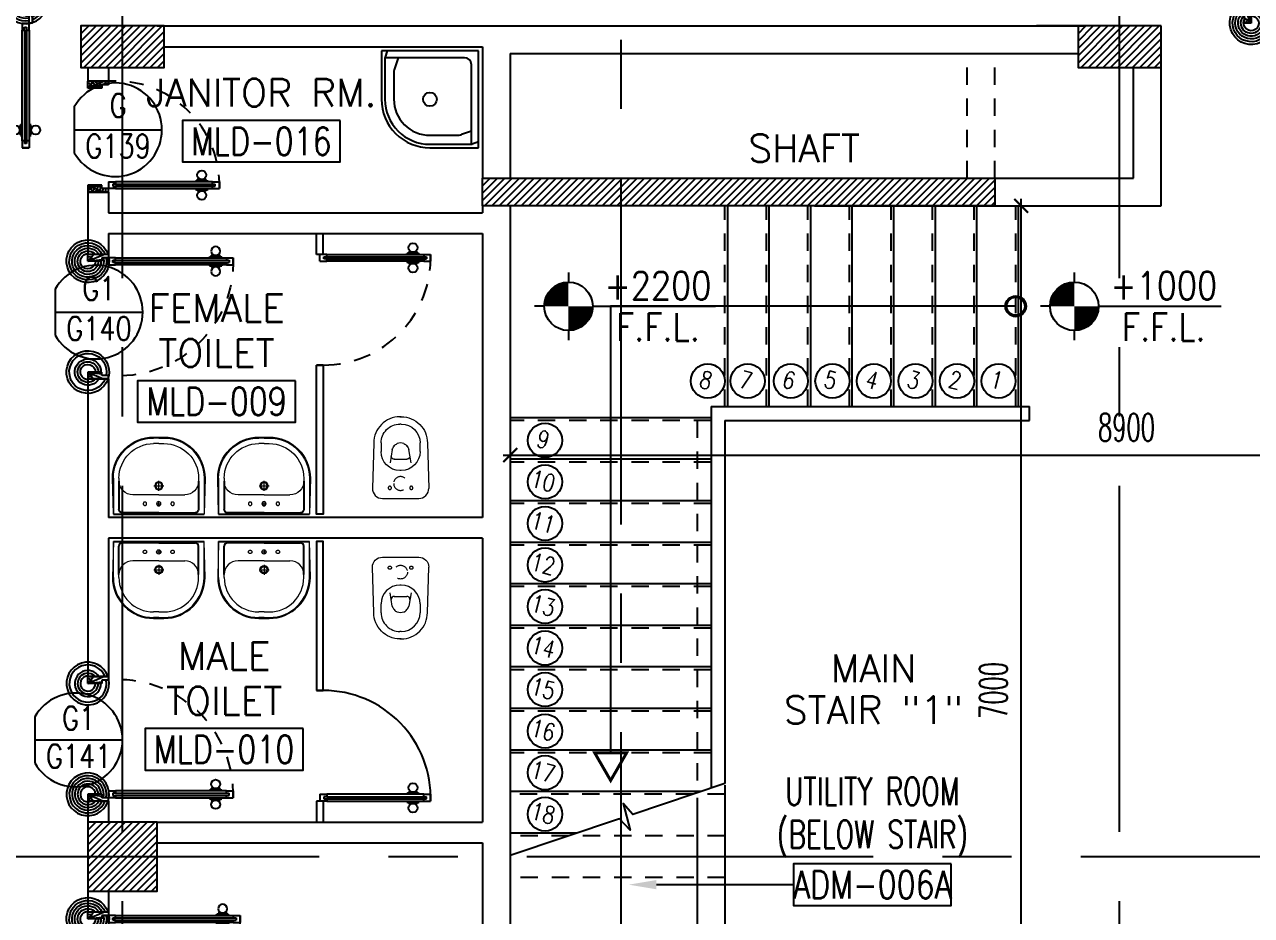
# Model space of a CAD drawing. Extents: x 417866.9 to 417960.2, y 43448 to 43538.2.
# Drawn here: x 417879.99 to 417888.85, y 43488.05 to 43494.48 of the extents above; entities that cross this region are included whole.
import ezdxf
from ezdxf.enums import TextEntityAlignment as Align

# ---------------------------------------------------------------- set-up
doc = ezdxf.new("R2010")
doc.units = 0
doc.header["$MEASUREMENT"] = 0
doc.header["$PDMODE"] = 3
doc.header["$PDSIZE"] = 0.1
for name, pattern in [('CENTERX2', [4, 2.5, -0.5, 0.5, -0.5]), ('DASHED', [0.75, 0.5, -0.25]), ('HIDDEN', [0.375, 0.25, -0.125]), ('HIDDEN2', [0.1875, 0.125, -0.0625])]:
    doc.linetypes.add(name, pattern=pattern)
doc.layers.get('0').update_dxf_attribs({"linetype": 'CONTINUOUS'})
doc.layers.get('DEFPOINTS').update_dxf_attribs({"linetype": 'CONTINUOUS'})
for name, color, linetype in [('A-JEERI', 3, 'CONTINUOUS'), ('AXES', 11, 'CENTERX2'), ('COL', 2, 'CONTINUOUS'), ('DIM', 4, 'CONTINUOUS'), ('DOOR', 4, 'CONTINUOUS'), ('DOOR-CR', 2, 'CONTINUOUS'), ('DOOR-NO', 3, 'CONTINUOUS'), ('FIX', 3, 'CONTINUOUS'), ('HAT', 8, 'CONTINUOUS'), ('HIDDEN', 9, 'HIDDEN2'), ('LEV-PL', 4, 'CONTINUOUS'), ('PART', 9, 'CONTINUOUS'), ('RM-BOX', 11, 'CONTINUOUS'), ('RM-IND', 5, 'CONTINUOUS'), ('RM-NAME', 11, 'CONTINUOUS'), ('RM-NO', 11, 'CONTINUOUS'), ('STR', 5, 'CONTINUOUS'), ('WALL', 2, 'CONTINUOUS')]:
    doc.layers.add(name, color=color, linetype=linetype)
doc.styles.add('A-TXT200A', font='simplex.shx', dxfattribs={"width": 0.7, "height": 200})
doc.styles.add('ROMANS', font='ROMANS.shx', dxfattribs={"width": 0.6})
doc.styles.add('S', font='ROMANS.SHX')
doc.dimstyles.new('STANDARD in', dxfattribs={"dimtxt": 0.2, "dimasz": 0.1, "dimexe": 0.07, "dimexo": 0.05, "dimgap": 0.1, "dimtad": 1, "dimdec": 0, "dimlfac": 1000, "dimzin": 0, "dimdsep": 46, "dimtxsty": 'ROMANS', "dimblk": 'ARCHTICK', "dimcen": 0.05, "dimdle": 0.05, "dimclrd": 4, "dimclre": 4, "dimclrt": 2, "dimadec": 0, "dimazin": 0, "dimtfac": 1, "dimtdec": 0, "dimtmove": 2, "dimatfit": 3, "dimldrblk": 'ARCHTICK', "dimfxl": 0, "dimtolj": 1, "dimtzin": 0, "dimarcsym": 0})

# ---------------------------------------------------------------- blocks, each defined once
blk = doc.blocks.new('A$C272A55A0')
at = {"layer": 'DOOR', "color": 0, "linetype": 'ByBlock'}
for p, q in [((0, 900.4), (0, 1050.4)), ((50, 1050.4), (0, 1050.4)), ((50, 950.4), (50, 1050.4)), ((1750, 950.4), (1750, 1050.4)), ((1750, 1050.4), (1800, 1050.4)), ((1800, 1050.4), (1800, 900.4)), ((0, 900.4), (25, 900.4)), ((25, 950.4), (50, 950.4)), ((25, 900.4), (25, 950.4)), ((75, 900.4), (25, 900.4)), ((25, 850.4), (25, 900.4)), ((75, 900.4), (75, 850.4)), ((1725, 900.4), (1775, 900.4)), ((1725, 900.4), (1725, 850.4)), ((1775, 950.4), (1750, 950.4)), ((1775, 900.4), (1775, 950.4)), ((1800, 900.4), (1775, 900.4)), ((1775, 850.4), (1775, 900.4)), ((42, 850.4), (25, 850.4)), ((58, 870.4), (42, 870.4)), ((42, 870.4), (42, 850.4)), ((58, 850.4), (58, 870.4)), ((75, 850.4), (58, 850.4)), ((1725, 850.4), (1742, 850.4)), ((1742, 870.4), (1758, 870.4)), ((1742, 850.4), (1742, 870.4)), ((1758, 870.4), (1758, 850.4)), ((1758, 850.4), (1775, 850.4)), ((1717.8, 160.1), (1708.8, 160.1)), ((1708.8, 95.3), (1708.8, 160.1)), ((1717.8, 95.3), (1708.8, 95.3)), ((1725, 172.7), (1717.8, 172.7)), ((1717.8, 172.7), (1717.8, 82.7)), ((1717.8, 95.3), (1717.8, 160.1)), ((1775, 172.7), (1782.2, 172.7)), ((1782.2, 172.7), (1782.2, 82.7)), ((1782.2, 160.1), (1791.2, 160.1)), ((1782.2, 95.3), (1782.2, 160.1)), ((1782.2, 95.3), (1791.2, 95.3)), ((1791.2, 95.3), (1791.2, 160.1)), ((25, 50.4), (42, 50.4)), ((25, 50.4), (25, 0.4)), ((25, 0.4), (75, 0.4)), ((75, 0.4), (25, 0.4)), ((42, 50.4), (42, 30.4)), ((42, 30.4), (58, 30.4)), ((58, 50.4), (75, 50.4)), ((58, 50.4), (58, 30.4)), ((75, 50.4), (75, 0.4)), ((1725, 82.7), (1717.8, 82.7)), ((1742, 50.4), (1725, 50.4)), ((1725, 50.4), (1725, 0.4)), ((1775, 0.4), (1725, 0.4)), ((1725, 0.4), (1775, 0.4)), ((1742, 50.4), (1742, 30.4)), ((1758, 30.4), (1742, 30.4)), ((1775, 50.4), (1758, 50.4)), ((1758, 50.4), (1758, 30.4)), ((1775, 82.7), (1782.2, 82.7)), ((1775, 50.4), (1775, 0.4))]:
    blk.add_line(p, q, dxfattribs=at)
at = {"layer": 'DOOR', "color": 9, "linetype": 'ByBlock'}
for p, q in [((50, 1050.4), (0, 1010.2)), ((50, 1050.4), (0, 936.6)), ((50, 1050.4), (36.6, 950.4)), ((1750, 1050.4), (1800, 1010.2)), ((1750, 1050.4), (1800, 936.6)), ((1750, 1050.4), (1763.4, 950.4))]:
    blk.add_line(p, q, dxfattribs=at)
at = {"layer": 'DOOR', "linetype": 'ByBlock'}
for p, q in [((25, 850.4), (25, 50.4)), ((42, 850.4), (42, 50.4)), ((58, 850.4), (58, 50.4)), ((75, 50.4), (75, 850.4)), ((1725, 50.4), (1725, 850.4)), ((1742, 850.4), (1742, 50.4)), ((1758, 850.4), (1758, 50.4)), ((1775, 850.4), (1775, 50.4))]:
    blk.add_line(p, q, dxfattribs=at)
at = {"layer": 'DOOR', "color": 0, "linetype": 'ByBlock'}
for centre in [(1676.5, 127.7), (1823.5, 127.7)]:
    blk.add_circle(centre, 32.4, dxfattribs=at)
at = {"layer": 'DOOR', "color": 9, "linetype": 'ByBlock'}
for centre, radius, start, end in [((50, 1050.4), 54.4, 203.20738, 270), ((50, 1050.4), 74.4, 227.77643, 270), ((50, 1050.4), 34.4, 180, 270), ((50, 1050.4), 14.4, 180, 270), ((1750, 1050.4), 14.4, 270, 0), ((1750, 1050.4), 34.4, 270, 0), ((1750, 1050.4), 54.4, 270, 336.79262), ((1750, 1050.4), 74.4, 270, 312.22357), ((50, 1050.4), 94.4, 238.01819, 270), ((50, 1050.4), 114.4, 244.08384, 257.37743), ((50, 1050.4), 134.4, 248.15985, 259.28002), ((50, 1050.4), 154.4, 251.10529, 256.28577), ((1750, 1050.4), 94.4, 270, 301.98181), ((1750, 1050.4), 114.4, 282.62257, 295.91616), ((1750, 1050.4), 134.4, 280.71998, 291.84015), ((1750, 1050.4), 154.4, 283.71423, 288.89471)]:
    blk.add_arc(centre, radius, start, end, dxfattribs=at)
at = {"layer": 'DOOR', "linetype": 'HIDDEN', "ltscale": 0.5}
for centre, start, end in [((50, 851.4), 268.31738, 3.29648), ((1750, 851.4), 176.70352, 271.68262)]:
    blk.add_arc(centre, 851.4, start, end, dxfattribs=at)
at = {"layer": 'WALL', "linetype": 'ByBlock'}
blk.add_line((1800, 900.4), (1800, 1050.4), dxfattribs=at)
blk = doc.blocks.new('LEV1')
at = {"layer": 'LEV-PL'}
for p, q in [((0, 245), (0, 175)), ((-175, 0), (-245, 0)), ((175, 0), (1061.3, 0)), ((0, -175), (0, -245))]:
    blk.add_line(p, q, dxfattribs=at)
at = {"layer": 'LEV-PL', "const_width": 175}
for points in [[(-87.5, 0, -0.414214), (0, 87.5, -1)], [(87.5, 0, -0.414214), (0, -87.5, -1)]]:
    blk.add_lwpolyline(points, format="xyb", dxfattribs=at)
at = {"layer": 'LEV-PL'}
blk.add_circle((0, 0), 175, dxfattribs=at)
at = {"layer": 'LEV-PL', "color": 4, "style": 'S', "width": 0.85}
for tag, p in [('+0000', (646.1, 50)), ('F.F.L.', (646.1, -250))]:
    blk.add_attdef(tag, text='', height=200, dxfattribs=at).set_placement(p, align=Align.CENTER)
blk = doc.blocks.new('*X119')
at = {"color": 0}
for p, q in [((76229.2, 37250), (76390.3, 37411)), ((76229.2, 37303), (76337.2, 37411)), ((76229.2, 37356), (76284.2, 37411)), ((76229.2, 37409.1), (76231.2, 37411)), ((76243.3, 37211), (76443.3, 37411)), ((76296.3, 37211), (76496.3, 37411)), ((76349.4, 37211), (76549.4, 37411)), ((76402.4, 37211), (76602.4, 37411)), ((76455.4, 37211), (76655.4, 37411)), ((76508.5, 37211), (76708.5, 37411)), ((76561.5, 37211), (76761.5, 37411)), ((76614.5, 37211), (76814.5, 37411)), ((76667.6, 37211), (76867.6, 37411)), ((76720.6, 37211), (76920.6, 37411)), ((76773.6, 37211), (76973.6, 37411)), ((76826.7, 37211), (77026.7, 37411)), ((76879.7, 37211), (77079.7, 37411)), ((76932.7, 37211), (77132.7, 37411)), ((76985.8, 37211), (77185.8, 37411)), ((77038.8, 37211), (77238.8, 37411)), ((77091.8, 37211), (77291.8, 37411)), ((77144.9, 37211), (77344.9, 37411)), ((77197.9, 37211), (77397.9, 37411)), ((77250.9, 37211), (77450.9, 37411)), ((77304, 37211), (77504, 37411)), ((77357, 37211), (77557, 37411)), ((77410, 37211), (77610, 37411)), ((77463.1, 37211), (77663.1, 37411)), ((77516.1, 37211), (77716.1, 37411)), ((77569.1, 37211), (77769.1, 37411)), ((77622.2, 37211), (77822.2, 37411)), ((77675.2, 37211), (77875.2, 37411)), ((77728.2, 37211), (77928.2, 37411)), ((77781.3, 37211), (77981.3, 37411)), ((77834.3, 37211), (78034.3, 37411)), ((77887.3, 37211), (78087.3, 37411)), ((77940.4, 37211), (78140.4, 37411)), ((77993.4, 37211), (78193.4, 37411)), ((78046.4, 37211), (78246.4, 37411)), ((78099.4, 37211), (78299.4, 37411)), ((78152.5, 37211), (78352.5, 37411)), ((78205.5, 37211), (78405.5, 37411)), ((78258.5, 37211), (78458.5, 37411)), ((78311.6, 37211), (78511.6, 37411)), ((78364.6, 37211), (78564.6, 37411)), ((78417.6, 37211), (78617.6, 37411)), ((78470.7, 37211), (78670.7, 37411)), ((78523.7, 37211), (78723.7, 37411)), ((78576.7, 37211), (78776.7, 37411)), ((78629.8, 37211), (78829.8, 37411)), ((78682.8, 37211), (78882.8, 37411)), ((78735.8, 37211), (78935.8, 37411)), ((78788.9, 37211), (78988.9, 37411)), ((78841.9, 37211), (79041.9, 37411)), ((78894.9, 37211), (79094.9, 37411)), ((78948, 37211), (79148, 37411)), ((79001, 37211), (79201, 37411)), ((79054, 37211), (79254, 37411)), ((79107.1, 37211), (79307.1, 37411)), ((79160.1, 37211), (79360.1, 37411)), ((79213.1, 37211), (79413.1, 37411)), ((79266.2, 37211), (79466.2, 37411)), ((79319.2, 37211), (79519.2, 37411)), ((79372.2, 37211), (79572.2, 37411)), ((79425.3, 37211), (79625.3, 37411)), ((79478.3, 37211), (79678.3, 37411)), ((79531.3, 37211), (79731.3, 37411)), ((79584.4, 37211), (79784.4, 37411)), ((79637.4, 37211), (79837.4, 37411)), ((79690.4, 37211), (79890.4, 37411)), ((79743.5, 37211), (79929.2, 37396.7)), ((79796.5, 37211), (79929.2, 37343.7)), ((79849.5, 37211), (79929.2, 37290.7)), ((79902.6, 37211), (79929.2, 37237.6))]:
    blk.add_line(p, q, dxfattribs=at)
blk = doc.blocks.new('WC')
at = {"layer": 'FIX', "lineweight": 20}
for p, q in [((475, 140.8), (538, 140.8)), ((339, 4.8), (339, -4.8)), ((394.8, 75.7), (490.4, 60.1)), ((533.7, 24.2), (539.5, 0)), ((539.5, 0), (533.7, -24.2)), ((674, 4.8), (674, -4.8)), ((490.4, -60.1), (394.8, -75.7)), ((538, -140.8), (475, -140.8)), ((213.2, -203.8), (210, -203.8))]:
    blk.add_line(p, q, dxfattribs=at)
at = {"layer": 'FIX', "linetype": 'Continuous', "lineweight": 20}
blk.add_line((420.1, -47.3), (420.4, 44.6), dxfattribs=at)
at = {"layer": 'FIX', "lineweight": 20}
for points in [[(210, -203.8, -0.414214), (137, -130.8), (137, 0), (137, 130.8, -0.414214), (210, 203.8)], [(727, -4.8), (727, 4.8, 0.414214), (538, 193.8), (210, 203.8)], [(727, 4.8), (727, -4.8, -0.414214), (538, -193.8), (210, -203.8)]]:
    blk.add_lwpolyline(points, format="xyb", dxfattribs=at)
at = {"layer": 'FIX', "linetype": 'HIDDEN', "lineweight": 20, "ltscale": 0.05}
for centre in [(213.2, 77.5), (213.2, -77.5)]:
    blk.add_circle(centre, 11.6, dxfattribs=at)
at = {"layer": 'FIX', "linetype": 'HIDDEN2', "lineweight": 20, "ltscale": 0.3}
blk.add_circle((245, 0), 49.8, dxfattribs=at)
at = {"layer": 'FIX', "lineweight": 20}
for centre, radius, start, end in [((475, 4.8), 136, 90, 180), ((538, 4.8), 136, 360, 90), ((464.4, -17.6), 82, 51.07583, 71.50405), ((473, -6.9), 68.2, 27.15318, 51.07583), ((475, -4.8), 136, 180, 270), ((464.4, 17.6), 82, 288.49595, 308.92417), ((473, 6.9), 68.2, 308.92417, 332.84682), ((538, -4.8), 136, 270, 0)]:
    blk.add_arc(centre, radius, start, end, dxfattribs=at)
at = {"layer": 'FIX', "linetype": 'Continuous', "lineweight": 20}
for centre, start, end in [((442.7, 45.5), 88.38785, 182.33379), ((442.4, -45.6), 177.66621, 271.61215)]:
    blk.add_arc(centre, 22.3, start, end, dxfattribs=at)
blk = doc.blocks.new('DD1')
at = {"layer": 'DOOR-CR'}
blk.add_line((-316.5, 0), (316.5, 0), dxfattribs=at)
blk.add_lwpolyline([(-316.5, -165.7, 3.820224), (-316.5, 165.7)], format="xyb", close=True, dxfattribs=at)
at = {"layer": 'DOOR-NO', "color": 255, "style": 'ROMANS'}
for tag, width, p in [('G', 0.8, (-21.7, 155.8)), ('0000', 0.7, (-21.7, -135.5))]:
    blk.add_attdef(tag, text='', height=195.5, dxfattribs=dict(at, width=width)).set_placement(p, align=Align.MIDDLE)
blk = doc.blocks.new('*X120')
at = {"color": 0}
for p, q in [((73379.2, 32278.6), (73861.6, 32761)), ((73379.2, 32331.7), (73808.5, 32761)), ((73379.2, 32384.7), (73755.5, 32761)), ((73379.2, 32437.7), (73702.5, 32761)), ((73379.2, 32490.8), (73649.4, 32761)), ((73379.2, 32543.8), (73596.4, 32761)), ((73379.2, 32596.8), (73543.4, 32761)), ((73379.2, 32649.9), (73490.4, 32761)), ((73379.2, 32702.9), (73437.3, 32761)), ((73379.2, 32755.9), (73384.3, 32761)), ((73414.6, 32261), (73879.2, 32725.6)), ((73467.6, 32261), (73879.2, 32672.6)), ((73520.7, 32261), (73879.2, 32619.5)), ((73573.7, 32261), (73879.2, 32566.5)), ((73626.7, 32261), (73879.2, 32513.5)), ((73679.8, 32261), (73879.2, 32460.4)), ((73732.8, 32261), (73879.2, 32407.4)), ((73785.8, 32261), (73879.2, 32354.4)), ((73838.9, 32261), (73879.2, 32301.3))]:
    blk.add_line(p, q, dxfattribs=at)
blk = doc.blocks.new('RM1')
at = {"layer": 'RM-BOX'}
blk.add_lwpolyline([(569.9, -200), (-569.9, -200), (-569.9, -500), (569.9, -500)], close=True, dxfattribs=at)
at = {"layer": 'RM-NAME', "style": 'ROMANS'}
for tag, p in [('ROOMNAME1', (0, 323.8)), ('ROOMNAME2', (0, 0))]:
    blk.add_attdef(tag, text='', height=200, dxfattribs=at).set_placement(p, align=Align.MIDDLE)
at = {"layer": 'RM-NO', "style": 'ROMANS', "width": 0.8}
blk.add_attdef('ROOMNO', text='', height=200, dxfattribs=at).set_placement((0, -350), align=Align.MIDDLE)
blk = doc.blocks.new('COL50')
at = {"layer": 'COL'}
blk.add_lwpolyline([(-250, 250), (-250, -250), (250, -250), (250, 250)], close=True, dxfattribs=at)
blk = doc.blocks.new('A$C09EF76E8')
at = {"layer": 'DOOR', "color": 0, "linetype": 'ByBlock'}
for p, q in [((776.6, 950), (726.6, 950)), ((726.6, 950), (776.6, 950)), ((726.6, 900), (726.6, 950)), ((743.6, 900), (726.6, 900)), ((759.6, 920), (743.6, 920)), ((743.6, 900), (743.6, 920)), ((759.6, 900), (759.6, 920)), ((776.6, 900), (759.6, 900)), ((776.6, 900), (776.6, 950)), ((719.4, 855), (710.4, 855)), ((710.4, 855), (710.4, 790.2)), ((726.6, 867.6), (719.4, 867.6)), ((719.4, 777.6), (719.4, 867.6)), ((719.4, 855), (719.4, 790.2)), ((776.6, 867.6), (783.8, 867.6)), ((783.8, 777.6), (783.8, 867.6)), ((783.8, 855), (792.8, 855)), ((783.8, 855), (783.8, 790.2)), ((792.8, 855), (792.8, 790.2)), ((719.4, 790.2), (710.4, 790.2)), ((726.6, 777.6), (719.4, 777.6)), ((776.6, 777.6), (783.8, 777.6)), ((783.8, 790.2), (792.8, 790.2)), ((726.6, 150), (726.6, 200)), ((726.6, 200), (743.6, 200)), ((743.6, 200), (743.6, 180)), ((743.6, 180), (759.6, 180)), ((759.6, 180), (759.6, 200)), ((759.6, 200), (776.6, 200)), ((776.6, 200), (776.6, 150)), ((1.6, 0), (1.6, 150)), ((1.6, 150), (26.6, 150)), ((1.6, 150), (1.6, 0)), ((26.6, 150), (26.6, 100)), ((26.6, 100), (51.6, 100)), ((51.6, 100), (51.6, 0)), ((726.6, 150), (776.6, 150)), ((776.6, 100), (751.6, 100)), ((751.6, 100), (751.6, 0)), ((776.6, 150), (776.6, 100)), ((801.6, 150), (776.6, 150)), ((801.6, 150), (801.6, 0)), ((51.6, 0), (1.6, 0)), ((751.6, 0), (801.6, 0))]:
    blk.add_line(p, q, dxfattribs=at)
at = {"layer": 'DOOR', "linetype": 'ByBlock'}
for p, q in [((726.6, 900), (726.6, 200)), ((743.6, 200), (743.6, 900)), ((759.6, 200), (759.6, 900)), ((776.6, 200), (776.6, 900)), ((801.6, 0), (801.6, 150))]:
    blk.add_line(p, q, dxfattribs=at)
at = {"layer": 'DOOR', "color": 9, "linetype": 'ByBlock'}
for p, q in [((51.6, 0), (1.6, 113.7)), ((51.6, 0), (38.2, 100)), ((751.6, 0), (801.6, 113.7)), ((751.6, 0), (764.9, 100)), ((51.6, 0), (1.6, 40.1)), ((751.6, 0), (801.6, 40.1))]:
    blk.add_line(p, q, dxfattribs=at)
at = {"layer": 'DOOR', "color": 0, "linetype": 'ByBlock'}
for centre in [(678.1, 822.6), (825.1, 822.6)]:
    blk.add_circle(centre, 32.4, dxfattribs=at)
at = {"layer": 'DOOR', "linetype": 'HIDDEN', "ltscale": 0.5}
blk.add_arc((751.6, 198.8), 751.6, 88.09382, 183.72494, dxfattribs=at)
at = {"layer": 'DOOR', "color": 9, "linetype": 'ByBlock'}
for centre, radius, start, end in [((51.6, 0), 154.4, 103.71423, 108.89471), ((51.6, 0), 134.4, 100.71998, 111.84015), ((51.6, 0), 94.4, 90, 121.98181), ((751.6, 0), 94.4, 58.01819, 90), ((751.6, 0), 134.4, 68.15985, 79.28002), ((751.6, 0), 114.4, 64.08384, 77.37743), ((751.6, 0), 154.4, 71.10529, 76.28577), ((51.6, 0), 74.4, 90, 132.22357), ((51.6, 0), 54.4, 90, 156.79262), ((51.6, 0), 34.4, 90, 180), ((51.6, 0), 14.4, 90, 180), ((751.6, 0), 74.4, 47.77643, 90), ((751.6, 0), 54.4, 23.20738, 90), ((751.6, 0), 34.4, 0, 90), ((751.6, 0), 14.4, 0, 90)]:
    blk.add_arc(centre, radius, start, end, dxfattribs=at)
blk = doc.blocks.new('JAN-001')
for p, q in [((730, -30), (30, -30)), ((30, -30), (30, -730)), ((704.6, -80), (130, -80)), ((609.8, -80), (634.5, -151.8)), ((687.8, -30), (703.6, -76)), ((705, -380), (705, -84.2)), ((730, -380), (730, -30)), ((80, -130), (80, -704.6)), ((640, -380), (640, -184.4)), ((80, -609.8), (151.8, -634.5)), ((30, -687.8), (76, -703.6)), ((84.2, -705), (380, -705)), ((184.4, -640), (380, -640)), ((30, -730), (380, -730))]:
    blk.add_line(p, q)
blk.add_circle((380, -380), 50)
for centre, radius, start, end in [((130, -130), 50, 90, 180), ((680, -84.2), 25, 0, 19.0039), ((540, -184.4), 100, 0, 19.0039), ((380, -380), 350, 270, 0), ((380, -380), 325, 270, 0), ((380, -380), 260, 270, 0), ((84.2, -680), 25, 250.9961, 270), ((184.4, -540), 100, 250.9961, 270)]:
    blk.add_arc(centre, radius, start, end)
blk = doc.blocks.new('DOOR90')
at = {"layer": 'DOOR', "color": 7, "linetype": 'ByBlock'}
for p, q in [((-150, 0), (0, 0)), ((-150, 0), (-150, -25)), ((0, -50), (-113.7, 0)), ((0, -50), (-40.1, 0)), ((0, -50), (0, 0)), ((-1000, -25), (-1050, -25)), ((-1050, -75), (-1050, -25)), ((-1050, -25), (-1050, -75)), ((-1000, -75), (-1050, -75)), ((-1000, -42), (-1020, -42)), ((-1020, -42), (-1020, -58)), ((-1000, -58), (-1020, -58)), ((-1000, -25), (-1000, -42)), ((-1000, -58), (-1000, -75)), ((-877.6, -17.8), (-967.6, -17.8)), ((-967.6, -25), (-967.6, -17.8)), ((-967.6, -75), (-967.6, -82.2)), ((-877.6, -82.2), (-967.6, -82.2)), ((-955, -8.8), (-890.2, -8.8)), ((-955, -17.8), (-955, -8.8)), ((-955, -17.8), (-890.2, -17.8)), ((-955, -82.2), (-890.2, -82.2)), ((-955, -82.2), (-955, -91.2)), ((-890.2, -17.8), (-890.2, -8.8)), ((-890.2, -82.2), (-890.2, -91.2)), ((-877.6, -25), (-877.6, -17.8)), ((-877.6, -75), (-877.6, -82.2)), ((-200, -25), (-150, -25)), ((-200, -42), (-200, -25)), ((-180, -42), (-200, -42)), ((-200, -58), (-180, -58)), ((-200, -75), (-200, -58)), ((-150, -75), (-200, -75)), ((-180, -58), (-180, -42)), ((-150, -25), (-100, -25)), ((-150, -75), (-150, -25)), ((-100, -25), (-100, -50)), ((0, -50), (-100, -36.6)), ((-100, -50), (0, -50)), ((-955, -91.2), (-890.2, -91.2)), ((-150, -875), (-100, -875)), ((-150, -900), (-150, -875)), ((0, -850), (-113.7, -900)), ((-100, -875), (-100, -850)), ((0, -850), (-100, -863.4)), ((-100, -850), (0, -850)), ((0, -850), (-40.1, -900)), ((0, -850), (0, -900)), ((-150, -900), (0, -900)), ((0, -900), (-150, -900))]:
    blk.add_line(p, q, dxfattribs=at)
at = {"layer": 'DOOR', "linetype": 'ByBlock'}
for p, q in [((-200, -25), (-1000, -25)), ((-200, -42), (-1000, -42)), ((-200, -58), (-1000, -58)), ((-1000, -75), (-200, -75))]:
    blk.add_line(p, q, dxfattribs=at)
at = {"layer": 'DOOR', "color": 7, "linetype": 'ByBlock'}
for centre in [(-922.6, 23.5), (-922.6, -123.5)]:
    blk.add_circle(centre, 32.4, dxfattribs=at)
for centre, radius, start, end in [((0, -50), 154.4, 161.10529, 166.28577), ((0, -50), 94.4, 148.01819, 180), ((0, -50), 134.4, 158.15985, 169.28002), ((0, -50), 114.4, 154.08384, 167.37743), ((0, -50), 74.4, 137.77643, 180), ((0, -50), 54.4, 113.20738, 180), ((0, -50), 34.4, 90, 180), ((0, -50), 14.4, 90, 180), ((0, -850), 134.4, 190.71998, 201.84015), ((0, -850), 94.4, 180, 211.98181), ((0, -850), 74.4, 180, 222.22357), ((0, -850), 54.4, 180, 246.79262), ((0, -850), 34.4, 180, 270), ((0, -850), 14.4, 180, 270), ((0, -850), 154.4, 193.71423, 198.89471)]:
    blk.add_arc(centre, radius, start, end, dxfattribs=at)
at = {"layer": 'DOOR', "linetype": 'HIDDEN', "ltscale": 0.5}
blk.add_arc((-222.2, -50), 828.2, 178.27012, 275.00304, dxfattribs=at)
blk = doc.blocks.new('DOOR1000')
at = {"layer": 'DOOR', "color": 7, "linetype": 'ByBlock'}
for p, q in [((-150, 0), (0, 0)), ((-150, 0), (-150, -25)), ((0, -50), (-113.7, 0)), ((0, -50), (-40.1, 0)), ((0, -50), (0, 0)), ((-1100, -25), (-1100, -75)), ((-1100, -75), (-1100, -25)), ((-1050, -25), (-1100, -25)), ((-1050, -75), (-1100, -75)), ((-1070, -42), (-1070, -58)), ((-1050, -42), (-1070, -42)), ((-1050, -58), (-1070, -58)), ((-1050, -25), (-1050, -42)), ((-1050, -58), (-1050, -75)), ((-1017.6, -25), (-1017.6, -17.8)), ((-927.6, -17.8), (-1017.6, -17.8)), ((-1017.6, -75), (-1017.6, -82.2)), ((-927.6, -82.2), (-1017.6, -82.2)), ((-1005, -17.8), (-1005, -8.8)), ((-1005, -8.8), (-940.2, -8.8)), ((-1005, -17.8), (-940.2, -17.8)), ((-1005, -82.2), (-1005, -91.2)), ((-1005, -82.2), (-940.2, -82.2)), ((-940.2, -17.8), (-940.2, -8.8)), ((-940.2, -82.2), (-940.2, -91.2)), ((-927.6, -25), (-927.6, -17.8)), ((-927.6, -75), (-927.6, -82.2)), ((-200, -25), (-150, -25)), ((-200, -42), (-200, -25)), ((-180, -42), (-200, -42)), ((-200, -58), (-180, -58)), ((-200, -75), (-200, -58)), ((-150, -75), (-200, -75)), ((-180, -58), (-180, -42)), ((-150, -25), (-100, -25)), ((-150, -75), (-150, -25)), ((-100, -25), (-100, -50)), ((0, -50), (-100, -36.6)), ((-100, -50), (0, -50)), ((-1005, -91.2), (-940.2, -91.2)), ((0, -950), (-113.7, -1000)), ((-100, -975), (-100, -950)), ((0, -950), (-100, -963.4)), ((-100, -950), (0, -950)), ((0, -950), (-40.1, -1000)), ((0, -950), (0, -1000)), ((-150, -975), (-100, -975)), ((-150, -1000), (-150, -975)), ((-150, -1000), (0, -1000)), ((0, -1000), (-150, -1000))]:
    blk.add_line(p, q, dxfattribs=at)
at = {"layer": 'DOOR', "linetype": 'ByBlock'}
for p, q in [((-200, -25), (-1050, -25)), ((-200, -42), (-1050, -42)), ((-200, -58), (-1050, -58)), ((-1050, -75), (-200, -75))]:
    blk.add_line(p, q, dxfattribs=at)
at = {"layer": 'DOOR', "color": 7, "linetype": 'ByBlock'}
for centre in [(-972.6, 23.5), (-972.6, -123.5)]:
    blk.add_circle(centre, 32.4, dxfattribs=at)
for centre, radius, start, end in [((0, -50), 154.4, 161.10529, 166.28577), ((0, -50), 94.4, 148.01819, 180), ((0, -50), 134.4, 158.15985, 169.28002), ((0, -50), 114.4, 154.08384, 167.37743), ((0, -50), 74.4, 137.77643, 180), ((0, -50), 54.4, 113.20738, 180), ((0, -50), 34.4, 90, 180), ((0, -50), 14.4, 90, 180), ((0, -950), 94.4, 180, 211.98181), ((0, -950), 74.4, 180, 222.22357), ((0, -950), 54.4, 180, 246.79262), ((0, -950), 34.4, 180, 270), ((0, -950), 14.4, 180, 270), ((0, -950), 154.4, 193.71423, 198.89471), ((0, -950), 134.4, 190.71998, 201.84015)]:
    blk.add_arc(centre, radius, start, end, dxfattribs=at)
at = {"layer": 'DOOR', "linetype": 'HIDDEN', "ltscale": 0.5}
blk.add_arc((-150, -25), 950, 180, 270, dxfattribs=at)
blk = doc.blocks.new('LAV-003')
at = {"layer": 'FIX', "linetype": 'ByBlock'}
blk.add_line((-327.5, -25), (327.5, -25), dxfattribs=at)
at = {"layer": 'FIX', "linetype": 'Continuous', "lineweight": 20}
for p, q in [((-327.5, -285), (-327.5, -25)), ((327.5, -285), (327.5, -25)), ((0, -165), (-187.5, -165)), ((0, -165), (187.5, -165)), ((-287.5, -285), (-287.5, -265)), ((287.5, -285), (287.5, -265)), ((0, -535), (-37.5, -535)), ((0, -575), (-37.5, -575)), ((0, -535), (37.5, -535)), ((0, -575), (37.5, -575))]:
    blk.add_line(p, q, dxfattribs=at)
at = {"layer": 'FIX', "linetype": 'ByBlock', "ltscale": 0.3}
for p, q in [((-287.5, -265), (-287.5, -60)), ((0, -35), (-262.5, -35)), ((0, -35), (262.5, -35)), ((287.5, -265), (287.5, -60))]:
    blk.add_line(p, q, dxfattribs=at)
at = {"layer": 'FIX', "lineweight": 20}
for p, q in [((0, -85.4), (0, -116.5)), ((-15.6, -100.9), (15.5, -100.9))]:
    blk.add_line(p, q, dxfattribs=at)
at = {"layer": 'FIX', "linetype": 'DASHED', "lineweight": 20, "ltscale": 0.04}
for p, q in [((-35.7, -230.5), (36.6, -230.5)), ((0, -193.9), (0, -266.1))]:
    blk.add_line(p, q, dxfattribs=at)
at = {"layer": 'FIX', "linetype": 'Continuous', "lineweight": 20}
blk.add_lwpolyline([(294.8, -25), (0, -25), (-327.5, -25), (-334.5, -285, 0.414214), (-37.5, -582), (0, -582), (37.5, -582, 0.414214), (334.5, -285), (327.5, -25), (0, -25)], format="xyb", dxfattribs=at)
at = {"layer": 'FIX', "linetype": 'HIDDEN', "lineweight": 20, "ltscale": 0.05}
for centre in [(-100, -100.9), (100, -100.9)]:
    blk.add_circle(centre, 12.4, dxfattribs=at)
at = {"layer": 'FIX', "lineweight": 20}
for centre, radius in [((0, -100.9), 15.5), ((0.5, -230), 29.5), ((0.5, -230), 22.5)]:
    blk.add_circle(centre, radius, dxfattribs=at)
at = {"layer": 'FIX', "linetype": 'ByBlock', "ltscale": 0.3}
for centre, start, end in [((-262.5, -60), 90, 180), ((262.5, -60), 0, 90)]:
    blk.add_arc(centre, 25, start, end, dxfattribs=at)
at = {"layer": 'FIX', "linetype": 'Continuous', "lineweight": 20}
for centre, radius, start, end in [((-187.5, -265), 100, 90, 180), ((187.5, -265), 100, 0, 90), ((-37.5, -285), 290, 180, 270), ((-37.5, -285), 250, 180, 270), ((37.5, -285), 290, 270, 0), ((37.5, -285), 250, 270, 0)]:
    blk.add_arc(centre, radius, start, end, dxfattribs=at)
blk = doc.blocks.new('_ARCHTICK')
at = {"color": 0, "linetype": 'ByBlock', "const_width": 0.15}
blk.add_lwpolyline([(-0.5, -0.5), (0.5, 0.5)], dxfattribs=at)
blk = doc.blocks.new('*D198')
at = {"layer": 'DEFPOINTS', "color": 0}
for p in [(417885.6441, 43493.1743), (417887.186, 43493.1743), (417885.7506, 43486.1743)]:
    blk.add_point(p, dxfattribs=at)
at = {"layer": 'DIM', "color": 4, "lineweight": -2}
for p, q in [((417885.6941, 43493.1743), (417887.256, 43493.1743)), ((417887.186, 43486.1243), (417887.186, 43493.2243)), ((417885.8006, 43486.1743), (417887.256, 43486.1743))]:
    blk.add_line(p, q, dxfattribs=at)
at = {"layer": 'DIM', "color": 4, "lineweight": -2, "xscale": 0.1, "yscale": 0.1, "zscale": 0.1}
for p, rotation in [((417887.186, 43493.1743), 90), ((417887.186, 43486.1743), 270)]:
    blk.add_blockref('_ARCHTICK', p, dxfattribs=dict(at, rotation=rotation))
at = {"layer": 'DIM', "color": 2, "insert": (417886.986, 43489.6743), "char_height": 0.2, "attachment_point": 5, "rotation": 90, "style": 'ROMANS'}
blk.add_mtext('\\A1;7000', dxfattribs=at)
blk = doc.blocks.new('*D199')
at = {"layer": 'DEFPOINTS', "color": 0}
for p in [(417883.4966, 43492.1857), (417892.3966, 43491.7243), (417892.3966, 43491.3746)]:
    blk.add_point(p, dxfattribs=at)
at = {"layer": 'DIM', "color": 4, "lineweight": -2}
for p, q in [((417883.4966, 43492.1357), (417883.4966, 43491.3046)), ((417892.3966, 43491.6743), (417892.3966, 43491.3046)), ((417883.4466, 43491.3746), (417892.4466, 43491.3746))]:
    blk.add_line(p, q, dxfattribs=at)
at = {"layer": 'DIM', "color": 4, "lineweight": -2, "xscale": 0.1, "yscale": 0.1, "zscale": 0.1, "rotation": 180}
blk.add_blockref('_ARCHTICK', (417883.4966, 43491.3746), dxfattribs=at)
at = {"layer": 'DIM', "color": 4, "lineweight": -2, "xscale": 0.1, "yscale": 0.1, "zscale": 0.1}
blk.add_blockref('_ARCHTICK', (417892.3966, 43491.3746), dxfattribs=at)
at = {"layer": 'DIM', "color": 2, "insert": (417887.9466, 43491.5746), "char_height": 0.2, "attachment_point": 5, "style": 'ROMANS'}
blk.add_mtext('\\A1;8900', dxfattribs=at)

msp = doc.modelspace()

# ---------------------------------------------------------------- hatches: boundary and pattern name
at = {"layer": 'HAT'}
h = msp.add_hatch(dxfattribs=at)
h.set_pattern_fill('ANSI31', color=256, scale=0.3, style=0)
h.set_pattern_definition([(45, (417522.151385, 43455.643322), (-0.0265165043, 0.0265165043), [])])
h.paths.add_polyline_path([(417880.6966, 43494.1743), (417880.6966, 43494.4743), (417880.3966, 43494.4743), (417880.3966, 43494.1743)])
h.paths.add_polyline_path([(417880.9966, 43494.1743), (417880.9966, 43494.4743), (417880.6966, 43494.4743), (417880.6966, 43494.1743)])
h = msp.add_hatch(dxfattribs=at)
h.set_pattern_fill('ANSI31', color=256, scale=0.3, style=0)
h.set_pattern_definition([(45, (417529.351385, 43455.643322), (-0.0265165043, 0.0265165043), [])])
h.paths.add_polyline_path([(417887.8966, 43494.1743), (417887.8966, 43494.4743), (417887.5966, 43494.4743), (417887.5966, 43494.1743)])
h.paths.add_polyline_path([(417888.1966, 43494.1743), (417888.1966, 43494.4743), (417887.8966, 43494.4743), (417887.8966, 43494.1743)])

# ---------------------------------------------------------------- linework, layer by layer
at = {"layer": 'AXES'}
for p, q in [((417880.6966, 43448.6529), (417880.6966, 43537.5491)), ((417887.8966, 43448.6529), (417887.8966, 43537.5491)), ((417884.2966, 43466.8743), (417884.2966, 43525.4443)), ((417867.6171, 43488.4743), (417889.6966, 43488.4743))]:
    msp.add_line(p, q, dxfattribs=at)
at = {"layer": 'COL'}
for points in [[(417880.9966, 43494.4743), (417880.3966, 43494.4743), (417880.3966, 43494.1743), (417880.9966, 43494.1743)], [(417888.1966, 43494.4743), (417887.5966, 43494.4743), (417887.5966, 43494.1743), (417888.1966, 43494.1743)], [(417883.2966, 43493.1743), (417883.2966, 43493.3743), (417886.9966, 43493.3743), (417886.9966, 43493.1743)]]:
    msp.add_lwpolyline(points, close=True, dxfattribs=at)
at = {"layer": 'DOOR', "linetype": 'ByBlock'}
for p, q in [((417882.1716, 43492.8243), (417882.1216, 43492.8243)), ((417882.1216, 43492.7743), (417882.1216, 43492.8243)), ((417882.1516, 43492.8073), (417882.1716, 43492.8073)), ((417882.1516, 43492.7913), (417882.1516, 43492.8073)), ((417882.1716, 43492.8073), (417882.1716, 43492.8243)), ((417882.1716, 43492.8243), (417882.8716, 43492.8243)), ((417882.1716, 43492.8073), (417882.8716, 43492.8073)), ((417882.7493, 43492.8243), (417882.7493, 43492.8315)), ((417882.7493, 43492.8315), (417882.8393, 43492.8315)), ((417882.7619, 43492.8315), (417882.7619, 43492.8405)), ((417882.8267, 43492.8405), (417882.7619, 43492.8405)), ((417882.8267, 43492.8315), (417882.7619, 43492.8315)), ((417882.8267, 43492.8315), (417882.8267, 43492.8405)), ((417882.8393, 43492.8243), (417882.8393, 43492.8315)), ((417882.8716, 43492.8243), (417882.8716, 43492.8073)), ((417882.8716, 43492.8243), (417882.9216, 43492.8243)), ((417882.8716, 43492.8073), (417882.8916, 43492.8073)), ((417882.8916, 43492.8073), (417882.8916, 43492.7913)), ((417882.9216, 43492.8243), (417882.9216, 43492.7743)), ((417882.9216, 43492.7743), (417882.9216, 43492.8243)), ((417882.1216, 43492.7743), (417882.1716, 43492.7743)), ((417882.1716, 43492.7913), (417882.1516, 43492.7913)), ((417882.1716, 43492.7743), (417882.1716, 43492.7913)), ((417882.1716, 43492.7913), (417882.8716, 43492.7913)), ((417882.8716, 43492.7743), (417882.1716, 43492.7743)), ((417882.7493, 43492.7743), (417882.7493, 43492.7671)), ((417882.7493, 43492.7671), (417882.8393, 43492.7671)), ((417882.7619, 43492.7671), (417882.7619, 43492.7581)), ((417882.8267, 43492.7671), (417882.7619, 43492.7671)), ((417882.8267, 43492.7581), (417882.7619, 43492.7581)), ((417882.8267, 43492.7671), (417882.8267, 43492.7581)), ((417882.8393, 43492.7743), (417882.8393, 43492.7671)), ((417882.8716, 43492.7913), (417882.8716, 43492.7743)), ((417882.8716, 43492.7913), (417882.8916, 43492.7913)), ((417882.8716, 43492.7743), (417882.9216, 43492.7743)), ((417882.1216, 43488.9243), (417882.1716, 43488.9243)), ((417882.1216, 43488.9243), (417882.1216, 43488.8743)), ((417882.1716, 43488.9073), (417882.1516, 43488.9073)), ((417882.1516, 43488.9073), (417882.1516, 43488.8913)), ((417882.1716, 43488.9243), (417882.1716, 43488.9073)), ((417882.8716, 43488.9243), (417882.1716, 43488.9243)), ((417882.1716, 43488.9073), (417882.8716, 43488.9073)), ((417882.7493, 43488.9243), (417882.7493, 43488.9315)), ((417882.7493, 43488.9315), (417882.8393, 43488.9315)), ((417882.7619, 43488.9315), (417882.7619, 43488.9405)), ((417882.8267, 43488.9405), (417882.7619, 43488.9405)), ((417882.8267, 43488.9315), (417882.7619, 43488.9315)), ((417882.8267, 43488.9315), (417882.8267, 43488.9405)), ((417882.8393, 43488.9243), (417882.8393, 43488.9315)), ((417882.8716, 43488.9073), (417882.8716, 43488.9243)), ((417882.8716, 43488.9243), (417882.9216, 43488.9243)), ((417882.8716, 43488.9073), (417882.8916, 43488.9073)), ((417882.8916, 43488.8913), (417882.8916, 43488.9073)), ((417882.9216, 43488.8743), (417882.9216, 43488.9243)), ((417882.9216, 43488.9243), (417882.9216, 43488.8743)), ((417882.1716, 43488.8743), (417882.1216, 43488.8743)), ((417882.1516, 43488.8913), (417882.1716, 43488.8913)), ((417882.1716, 43488.8913), (417882.1716, 43488.8743)), ((417882.1716, 43488.8913), (417882.8716, 43488.8913)), ((417882.1716, 43488.8743), (417882.8716, 43488.8743)), ((417882.7493, 43488.8743), (417882.7493, 43488.8671)), ((417882.7493, 43488.8671), (417882.8393, 43488.8671)), ((417882.7619, 43488.8671), (417882.7619, 43488.8581)), ((417882.8267, 43488.8671), (417882.7619, 43488.8671)), ((417882.8267, 43488.8581), (417882.7619, 43488.8581)), ((417882.8267, 43488.8671), (417882.8267, 43488.8581)), ((417882.8393, 43488.8743), (417882.8393, 43488.8671)), ((417882.8716, 43488.8743), (417882.8716, 43488.8913)), ((417882.8716, 43488.8913), (417882.8916, 43488.8913)), ((417882.8716, 43488.8743), (417882.9216, 43488.8743))]:
    msp.add_line(p, q, dxfattribs=at)
for centre in [(417882.7943, 43492.8729), (417882.7943, 43492.7258), (417882.7943, 43488.9729), (417882.7943, 43488.8258)]:
    msp.add_circle(centre, 0.0324, dxfattribs=at)
at = {"layer": 'DOOR', "linetype": 'HIDDEN', "ltscale": 0.5}
msp.add_arc((417882.147, 43492.7993), 0.775, 269.97019, 1.84857, dxfattribs=at)
at = {"layer": 'DOOR'}
msp.add_arc((417882.147, 43488.8993), 0.775, 358.15143, 90.02981, dxfattribs=at)
at = {"layer": 'FIX', "lineweight": 20}
for p, q in [((417881.703, 43490.6754), (417881.7341, 43490.6754)), ((417881.7186, 43490.6909), (417881.7186, 43490.6598))]:
    msp.add_line(p, q, dxfattribs=at)
at = {"layer": 'FIX', "color": 32, "linetype": 'DASHED', "lineweight": 20, "ltscale": 0.04}
for p, q in [((417880.9586, 43490.5825), (417880.9586, 43490.5102)), ((417881.7186, 43490.5825), (417881.7186, 43490.5102)), ((417880.923, 43490.5459), (417880.9952, 43490.5459)), ((417881.683, 43490.5459), (417881.7552, 43490.5459))]:
    msp.add_line(p, q, dxfattribs=at)
at = {"layer": 'FIX', "linetype": 'Continuous', "lineweight": 20}
for q in [(417881.5311, 43490.6113), (417881.9061, 43490.6113)]:
    msp.add_line((417881.7186, 43490.6113), q, dxfattribs=at)
at = {"layer": 'FIX', "color": 32, "linetype": 'HIDDEN', "lineweight": 20, "ltscale": 0.05}
for centre in [(417881.6186, 43490.6754), (417881.8186, 43490.6754)]:
    msp.add_circle(centre, 0.0124, dxfattribs=at)
at = {"layer": 'FIX', "lineweight": 20}
for centre, radius in [((417881.7186, 43490.6754), 0.0155), ((417880.9591, 43490.5463), 0.0295), ((417880.9591, 43490.5463), 0.0225), ((417881.7191, 43490.5463), 0.0295), ((417881.7191, 43490.5463), 0.0225)]:
    msp.add_circle(centre, radius, dxfattribs=at)
at = {"layer": 'HIDDEN', "color": 251}
for p, q in [((417886.7966, 43493.3743), (417886.7966, 43494.2743)), ((417886.9966, 43493.3743), (417886.9966, 43494.2743))]:
    msp.add_line(p, q, dxfattribs=at)
at = {"layer": 'PART'}
for p, q in [((417882.0966, 43492.8243), (417882.0966, 43492.9743)), ((417882.1466, 43492.8243), (417882.1466, 43492.9743)), ((417882.1466, 43492.8243), (417882.0966, 43492.8243)), ((417882.1466, 43492.0243), (417882.0966, 43492.0243)), ((417882.1466, 43489.6743), (417882.0966, 43489.6743)), ((417882.1466, 43488.8743), (417882.0966, 43488.8743)), ((417882.0966, 43488.8743), (417882.0966, 43488.7243)), ((417882.1466, 43488.8743), (417882.1466, 43488.7243))]:
    msp.add_line(p, q, dxfattribs=at)
for points in [[(417882.0966, 43492.0243), (417882.1466, 43492.0243), (417882.1466, 43490.9473), (417882.0966, 43490.9473)], [(417882.0966, 43489.6743), (417882.1466, 43489.6743), (417882.1466, 43490.7513), (417882.0966, 43490.7513)]]:
    msp.add_lwpolyline(points, close=True, dxfattribs=at)
at = {"layer": 'RM-IND'}
msp.add_line((417884.5518, 43488.2718), (417885.5416, 43488.2718), dxfattribs=at)
msp.add_solid([(417884.5518, 43488.3051), (417884.5518, 43488.2384), (417884.3518, 43488.2718)], dxfattribs=at)
at = {"layer": 'STR', "linetype": 'HIDDEN2'}
for p, q in [((417885.0466, 43491.7243), (417885.0466, 43493.1743)), ((417885.3466, 43491.7243), (417885.3466, 43493.1743)), ((417885.6466, 43491.7243), (417885.6466, 43493.1743)), ((417885.9466, 43491.7243), (417885.9466, 43493.1743)), ((417886.2466, 43491.7243), (417886.2466, 43493.1743)), ((417886.5466, 43491.7243), (417886.5466, 43493.1743)), ((417886.8466, 43491.7243), (417886.8466, 43493.1743)), ((417884.9466, 43491.6243), (417883.4966, 43491.6243)), ((417884.9466, 43491.3243), (417883.4966, 43491.3243)), ((417884.9466, 43491.0243), (417883.4966, 43491.0243)), ((417884.9466, 43490.7243), (417883.4966, 43490.7243)), ((417884.9466, 43490.4243), (417883.4966, 43490.4243)), ((417884.9466, 43490.1243), (417883.4966, 43490.1243)), ((417884.9466, 43489.8243), (417883.4966, 43489.8243)), ((417884.9466, 43489.5243), (417883.4966, 43489.5243)), ((417884.9466, 43489.2243), (417883.4966, 43489.2243)), ((417884.8163, 43488.9243), (417883.4966, 43488.9243)), ((417883.9203, 43488.6243), (417883.4966, 43488.6243))]:
    msp.add_line(p, q, dxfattribs=at)
at = {"layer": 'STR'}
for p, q in [((417885.0666, 43491.7243), (417885.0666, 43493.1743)), ((417885.3666, 43491.7243), (417885.3666, 43493.1743)), ((417885.6666, 43491.7243), (417885.6666, 43493.1743)), ((417885.9666, 43491.7243), (417885.9666, 43493.1743)), ((417886.2666, 43491.7243), (417886.2666, 43493.1743)), ((417886.5666, 43491.7243), (417886.5666, 43493.1743)), ((417886.8666, 43491.7243), (417886.8666, 43493.1743)), ((417887.1466, 43492.4493), (417884.2216, 43492.4493)), ((417884.2216, 43492.4493), (417884.2216, 43489.2243)), ((417884.9466, 43491.6443), (417883.4966, 43491.6443)), ((417884.9466, 43491.7243), (417887.2466, 43491.7243)), ((417884.9466, 43491.7243), (417884.9466, 43488.9679)), ((417887.2466, 43491.6243), (417887.2466, 43491.7243)), ((417885.0466, 43491.6243), (417887.2466, 43491.6243)), ((417885.0466, 43491.6243), (417885.0466, 43489.0013)), ((417884.9466, 43491.3443), (417883.4966, 43491.3443)), ((417884.9466, 43491.0443), (417883.4966, 43491.0443)), ((417884.9466, 43490.7443), (417883.4966, 43490.7443)), ((417884.9466, 43490.4443), (417883.4966, 43490.4443)), ((417884.9466, 43490.1443), (417883.4966, 43490.1443)), ((417884.9466, 43489.8443), (417883.4966, 43489.8443)), ((417884.9466, 43489.5443), (417883.4966, 43489.5443)), ((417884.9466, 43489.2443), (417883.4966, 43489.2443)), ((417884.8761, 43488.9443), (417883.4966, 43488.9443)), ((417883.9804, 43488.6443), (417883.4966, 43488.6443))]:
    msp.add_line(p, q, dxfattribs=at)
at = {"layer": 'STR', "color": 251, "linetype": 'HIDDEN2'}
for p, q in [((417884.8466, 43491.6243), (417884.8466, 43488.9345)), ((417885.0466, 43488.9909), (417885.0466, 43487.7243)), ((417885.0466, 43488.9243), (417884.8324, 43488.9243)), ((417885.0466, 43488.6243), (417883.9341, 43488.6243)), ((417885.0466, 43488.3243), (417883.4966, 43488.3243))]:
    msp.add_line(p, q, dxfattribs=at)
at = {"layer": 'STR', "linetype": 'HIDDEN2'}
msp.add_lwpolyline([(417887.1466, 43491.7243), (417887.1466, 43493.1743)], dxfattribs=at)
at = {"layer": 'STR'}
for points in [[(417887.1666, 43491.7243), (417887.1666, 43493.1743)], [(417885.0466, 43489.0013), (417884.3807, 43488.7788), (417884.312, 43488.8585), (417884.3618, 43488.6646), (417884.2865, 43488.7461), (417883.4966, 43488.4834)]]:
    msp.add_lwpolyline(points, dxfattribs=at)
at = {"layer": 'STR', "const_width": 0.0215}
msp.add_lwpolyline([(417884.3371, 43489.2243), (417884.1061, 43489.2243), (417884.2216, 43489.0243)], close=True, dxfattribs=at)
at = {"layer": 'STR'}
for radius in [0.075, 0.065]:
    msp.add_circle((417887.1466, 43492.4493), radius, dxfattribs=at)
at = {"layer": 'STR', "color": 11}
for centre in [(417884.9228, 43491.9096), (417885.2111, 43491.9096), (417885.5228, 43491.9096), (417885.8228, 43491.9096), (417886.1228, 43491.9096), (417886.4228, 43491.9096), (417886.7228, 43491.9096), (417887.0228, 43491.9096), (417883.7476, 43491.481), (417883.7476, 43491.181), (417883.7476, 43490.881), (417883.7476, 43490.581), (417883.7476, 43490.281), (417883.7476, 43489.981), (417883.7476, 43489.681), (417883.7476, 43489.381), (417883.7476, 43489.081), (417883.7476, 43488.781)]:
    msp.add_circle(centre, 0.1232, dxfattribs=at)
at = {"layer": 'WALL'}
for p, q in [((417880.9466, 43494.4743), (417887.6466, 43494.4743)), ((417887.6466, 43494.4743), (417887.2966, 43494.4743)), ((417880.9966, 43494.3243), (417883.2966, 43494.3243)), ((417883.2966, 43494.3243), (417883.2966, 43493.3743)), ((417883.4966, 43494.2743), (417887.5966, 43494.2743)), ((417883.4966, 43494.2743), (417883.4966, 43493.3743)), ((417880.4466, 43494.1743), (417880.4466, 43494.0743)), ((417880.5966, 43494.1743), (417880.5966, 43494.0743)), ((417887.9966, 43493.3743), (417887.9966, 43494.1743)), ((417888.1966, 43493.1743), (417888.1966, 43494.1743)), ((417880.5966, 43494.0743), (417880.4466, 43494.0743)), ((417886.9966, 43493.3743), (417887.9966, 43493.3743)), ((417880.4466, 43493.2743), (417880.4466, 43492.8243)), ((417880.5966, 43493.2743), (417880.4466, 43493.2743)), ((417880.5966, 43493.2743), (417880.5966, 43493.1243)), ((417883.2966, 43493.1743), (417883.2966, 43493.1243)), ((417883.4966, 43493.1743), (417883.4966, 43486.1743)), ((417886.9966, 43493.1743), (417888.1966, 43493.1743)), ((417880.5966, 43493.1243), (417883.2966, 43493.1243)), ((417880.5966, 43492.9743), (417883.2966, 43492.9743)), ((417880.5966, 43492.9743), (417880.5966, 43492.8243)), ((417883.2966, 43492.9743), (417883.2966, 43490.9243)), ((417880.5966, 43492.8243), (417880.4466, 43492.8243)), ((417880.4466, 43491.9243), (417880.4466, 43489.7743)), ((417880.5966, 43491.9243), (417880.4466, 43491.9243)), ((417880.5966, 43491.9243), (417880.5966, 43490.9243)), ((417883.2966, 43490.9243), (417880.5966, 43490.9243)), ((417880.5966, 43490.7743), (417880.5966, 43489.7743)), ((417883.2966, 43490.7743), (417880.5966, 43490.7743)), ((417883.2966, 43490.7743), (417883.2966, 43488.7243)), ((417880.5966, 43489.7743), (417880.4466, 43489.7743)), ((417885.0466, 43488.9909), (417885.0466, 43487.7243)), ((417884.8466, 43488.8993), (417884.8466, 43487.5343)), ((417880.4466, 43488.8743), (417880.4466, 43488.7243)), ((417880.5966, 43488.8743), (417880.4466, 43488.8743)), ((417880.5966, 43488.8743), (417880.5966, 43488.7243)), ((417880.9466, 43488.7243), (417883.2966, 43488.7243)), ((417880.9466, 43488.5743), (417883.2966, 43488.5743)), ((417883.2966, 43488.5743), (417883.2966, 43486.1743)), ((417880.4466, 43488.2243), (417880.4466, 43488.0743)), ((417880.5966, 43488.2243), (417880.5966, 43488.0743)), ((417880.5966, 43488.0743), (417880.4466, 43488.0743))]:
    msp.add_line(p, q, dxfattribs=at)

# ---------------------------------------------------------------- block references
at = {"layer": 'A-JEERI', "linetype": 'ByBlock', "xscale": -0.001000000047497451, "yscale": 0.0009999999892897904, "zscale": 0.001, "rotation": 180}
for p in [(417880.9586, 43490.9223), (417881.7186, 43490.9223)]:
    msp.add_blockref('LAV-003', p, dxfattribs=at)
at = {"layer": 'A-JEERI', "linetype": 'ByBlock', "xscale": 0.001000000047497451, "yscale": 0.0009999999892897904, "zscale": 0.001}
for p in [(417880.9586, 43490.7763), (417881.7186, 43490.7763)]:
    msp.add_blockref('LAV-003', p, dxfattribs=at)
at = {"layer": 'COL', "xscale": 0.001000000047497451, "yscale": 0.0009999999892897904, "zscale": 0.001}
msp.add_blockref('COL50', (417880.6966, 43488.4743), dxfattribs=at)
at = {"layer": 'DOOR', "color": 0, "yscale": 0.0009999999892897904, "zscale": 0.001}
for name, p, xscale, rotation in [('A$C272A55A0', (417888.7966, 43495.5447), -0.001000000047497451, 180), ('A$C09EF76E8', (417880.4466, 43494.0759), 0.0009999999892897904, 270)]:
    msp.add_blockref(name, p, dxfattribs=dict(at, xscale=xscale, rotation=rotation))
at = {"layer": 'DOOR', "color": 0, "xscale": 0.001000000047497451, "yscale": 0.0009999999892897904, "zscale": 0.001}
msp.add_blockref('A$C272A55A0', (417878.2466, 43493.594), dxfattribs=at)
at = {"layer": 'DOOR', "xscale": -0.001000000047497451, "yscale": 0.0009999999892897904, "zscale": 0.001}
for name, p in [('DOOR90', (417880.4466, 43492.8243)), ('DOOR1000', (417880.4466, 43488.0743))]:
    msp.add_blockref(name, p, dxfattribs=at)
at = {"layer": 'DOOR', "xscale": 0.001000000047497451, "yscale": 0.0009999999892897904, "zscale": 0.001, "rotation": 180}
msp.add_blockref('DOOR90', (417880.4466, 43488.8743), dxfattribs=at)
at = {"layer": 'DOOR-NO'}
ref = msp.add_blockref('DD1', (417880.6651, 43493.7243), dxfattribs=dict(at, xscale=0.001000000047497451, yscale=0.0009999999892897904, zscale=0.001))
ref.add_attrib('G', 'G', dxfattribs={"height": 0.17, "style": 'ROMANS', "width": 0.8}).set_placement((417880.6651, 43493.8994), align=Align.MIDDLE)
ref.add_attrib('000', 'G139', dxfattribs={"height": 0.17, "style": 'ROMANS', "width": 0.8}).set_placement((417880.6651, 43493.6065), align=Align.MIDDLE)
ref = msp.add_blockref('DD1', (417880.5267, 43492.4071), dxfattribs=dict(at, xscale=0.001000000047497451, yscale=0.0009999999892897904, zscale=0.001))
ref.add_attrib('G', 'G1', dxfattribs={"height": 0.17, "style": 'ROMANS', "width": 0.8}).set_placement((417880.5267, 43492.5781), align=Align.MIDDLE)
ref.add_attrib('000', 'G140', dxfattribs={"height": 0.17, "style": 'ROMANS', "width": 0.8}).set_placement((417880.5267, 43492.2893), align=Align.MIDDLE)
ref = msp.add_blockref('DD1', (417880.3802, 43489.3174), dxfattribs=dict(at, xscale=0.001000000047497451, yscale=0.0009999999892897904, zscale=0.001))
ref.add_attrib('G', 'G1', dxfattribs={"height": 0.17, "style": 'ROMANS', "width": 0.8}).set_placement((417880.3802, 43489.4748), align=Align.MIDDLE)
ref.add_attrib('000', 'G141', dxfattribs={"height": 0.17, "style": 'ROMANS', "width": 0.8}).set_placement((417880.3802, 43489.1996), align=Align.MIDDLE)
at = {"layer": 'FIX', "xscale": 0.0009999999892897904, "yscale": 0.0009999999892897904, "zscale": 0.001, "rotation": 270}
msp.add_blockref('JAN-001', (417883.2966, 43494.3243), dxfattribs=at)
at = {"layer": 'HAT', "xscale": 0.001000000047497451, "yscale": 0.0009999999892897904, "zscale": 0.001}
for name, p, values in [('RM1', (417881.6988, 43493.9917), {'ROOMNO': 'MLD-016', 'ROOMNAME2': 'JANITOR RM.'}), ('LEV1', (417883.9172, 43492.4493), {'F.F.L.': 'F.F.L.', '+0000': '+2200'}), ('LEV1', (417887.5697, 43492.4493), {'F.F.L.': 'F.F.L.', '+0000': '+1000'}), ('LEV1', (417887.5697, 43492.4493), {'F.F.L.': 'F.F.L.', '+0000': '+1000'}), ('RM1', (417881.3757, 43492.112), {'ROOMNO': 'MLD-009', 'ROOMNAME2': 'TOILET', 'ROOMNAME1': 'FEMALE'}), ('RM1', (417881.4305, 43489.5996), {'ROOMNO': 'MLD-010', 'ROOMNAME2': 'TOILET', 'ROOMNAME1': 'MALE'})]:
    msp.add_blockref(name, p, dxfattribs=at).add_auto_attribs(values)
for name in ['*X119', '*X120']:
    msp.add_blockref(name, (417807.0674, 43455.9633), dxfattribs=at)
at = {"layer": 'HAT'}
ref = msp.add_blockref('RM1', (417886.1115, 43488.6218), dxfattribs=dict(at, xscale=0.001000000047497451, yscale=0.0009999999892897904, zscale=0.001))
ref.add_attrib('ROOMNO', 'ADM-006A', dxfattribs={"layer": 'RM-NO', "height": 0.2, "style": 'ROMANS', "width": 0.8}).set_placement((417886.1115, 43488.2718), align=Align.MIDDLE)
ref.add_attrib('ROOMNAME2', '(BELOW STAIR)', dxfattribs={"layer": 'RM-NAME', "height": 0.2, "style": 'A-TXT200A', "width": 0.7}).set_placement((417886.1115, 43488.6218), align=Align.MIDDLE)
ref.add_attrib('ROOMNAME1', 'UTILITY ROOM', dxfattribs={"layer": 'RM-NAME', "height": 0.2, "style": 'A-TXT200A', "width": 0.7}).set_placement((417886.1115, 43488.9456), align=Align.MIDDLE)
at = {"layer": 'WALL', "yscale": 0.0009999999892897904, "zscale": 0.001, "rotation": 270}
for p, xscale in [((417882.7047, 43490.9243), -0.0009999999892897904), ((417882.7047, 43490.7743), 0.0009999999892897904)]:
    msp.add_blockref('WC', p, dxfattribs=dict(at, xscale=xscale))

# ---------------------------------------------------------------- texts
at = {"layer": 'RM-NAME', "style": 'ROMANS'}
for s, p in [('SHAFT', (417885.619, 43493.5906)), ('MAIN', (417886.1189, 43489.8343)), ('STAIR "1"', (417886.1189, 43489.5343))]:
    msp.add_text(s, height=0.2, dxfattribs=at).set_placement(p, align=Align.MIDDLE)
at = {"layer": 'STR', "color": 9, "style": 'ROMANS', "width": 0.8}
for s, p in [('8', (417884.9099, 43491.916)), ('7', (417885.1982, 43491.916)), ('6', (417885.5099, 43491.916)), ('5', (417885.8099, 43491.916)), ('4', (417886.1099, 43491.916)), ('3', (417886.4099, 43491.916)), ('2', (417886.7099, 43491.916)), ('1', (417887.0099, 43491.916)), ('9', (417883.7347, 43491.4874)), ('10', (417883.7347, 43491.1874)), ('11', (417883.7347, 43490.8874)), ('12', (417883.7347, 43490.5874)), ('13', (417883.7347, 43490.2874)), ('14', (417883.7347, 43489.9874)), ('15', (417883.7347, 43489.6874)), ('16', (417883.7347, 43489.3874)), ('17', (417883.7347, 43489.0874)), ('18', (417883.7347, 43488.7874))]:
    msp.add_text(s, height=0.125, rotation=345, dxfattribs=at).set_placement(p, align=Align.MIDDLE)

# ---------------------------------------------------------------- dimensions: what is measured, and where the dimension line sits
at = {"layer": 'DIM'}
dim = msp.add_linear_dim(base=(417887.186, 43493.1743), p1=(417885.7506, 43486.1743), p2=(417885.6441, 43493.1743), angle=90, dimstyle='STANDARD in', dxfattribs=at)
dim.commit()
dim.dimension.update_dxf_attribs({"geometry": '*D198', "text_midpoint": (417886.986, 43489.6743)})
dim = msp.add_linear_dim(base=(417892.3966, 43491.3746), p1=(417883.4966, 43492.1857), p2=(417892.3966, 43491.7243), dimstyle='STANDARD in', dxfattribs=at)
dim.commit()
dim.dimension.update_dxf_attribs({"geometry": '*D199', "text_midpoint": (417887.9466, 43491.5746)})

doc.saveas('drawing.dxf')
